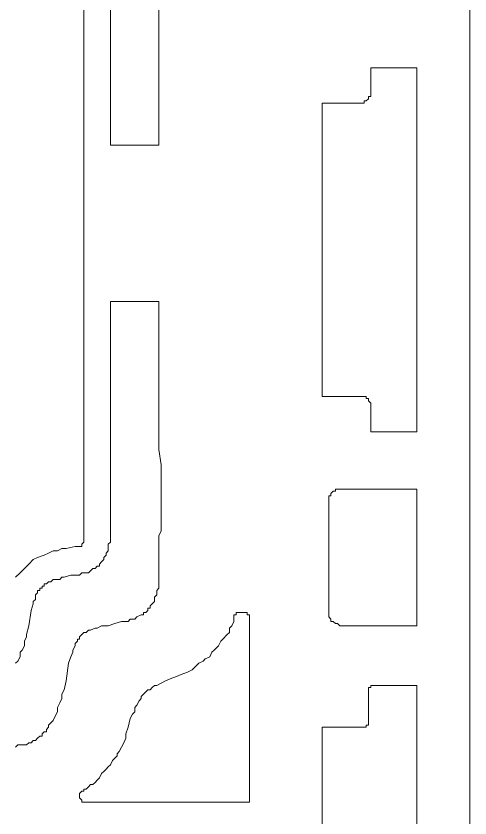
# Model space of a CAD drawing. Extents: x -66030 to 95157, y -13132 to 45879.
# Drawn here: x -55207 to -54403, y 25785 to 27206 of the extents above; entities that cross this region are included whole.
import ezdxf

# ---------------------------------------------------------------- set-up
doc = ezdxf.new("R2010")
doc.units = 0
doc.header["$LTSCALE"] = 100
doc.header["$MEASUREMENT"] = 0
doc.layers.get('0').update_dxf_attribs({"linetype": 'CONTINUOUS'})

msp = doc.modelspace()

# ---------------------------------------------------------------- linework, layer by layer
at = {"lineweight": 0}
for points in [[(-56867.9, 29164.4), (-54403.2, 29164.4), (-54403.2, 24422.6), (-56867.9, 24422.6), (-56867.9, 29164.4)], [(-56867.9, 29164.4), (-54403.2, 29164.4), (-54403.2, 24422.6), (-56867.9, 24422.6), (-56867.9, 29164.4)], [(-54497, 27113.8), (-54579, 27113.8), (-54579, 27113.8), (-54579, 27113.8), (-54579, 27113.8), (-54579, 27113.8), (-54579, 27113.8), (-54579, 27113.8), (-54579, 27113.8), (-54579, 27113.8), (-54579, 27113.8), (-54579, 27113.8), (-54579, 27109.9), (-54579, 27109.9), (-54579, 27109.9), (-54579, 27109.9), (-54579, 27109.9), (-54579, 27109.9), (-54579, 27109.9), (-54579, 27109.9), (-54579, 27109.9), (-54579, 27109.9), (-54579, 27109.9), (-54579, 27109.9), (-54579, 27106), (-54579, 27106), (-54579, 27106), (-54579, 27106), (-54579, 27106), (-54579, 27106), (-54579, 27106), (-54579, 27106), (-54579, 27106), (-54579, 27106), (-54579, 27106), (-54579, 27106), (-54579, 27106), (-54579, 27106), (-54579, 27102.1), (-54579, 27102.1), (-54579, 27102.1), (-54579, 27102.1), (-54579, 27102.1), (-54579, 27102.1), (-54579, 27102.1), (-54579, 27102.1), (-54579, 27102.1), (-54579, 27102.1), (-54579, 27102.1), (-54579, 27102.1), (-54579, 27102.1), (-54579, 27102.1), (-54579, 27098.2), (-54579, 27098.2), (-54579, 27098.2), (-54579, 27098.2), (-54579, 27098.2), (-54579, 27098.2), (-54579, 27098.2), (-54579, 27098.2), (-54579, 27098.2), (-54579, 27098.2), (-54579, 27098.2), (-54579, 27098.2), (-54579, 27098.2), (-54579, 27098.2), (-54579, 27094.3), (-54579, 27094.3), (-54579, 27094.3), (-54579, 27094.3), (-54579, 27094.3), (-54579, 27094.3), (-54579, 27094.3), (-54579, 27094.3), (-54579, 27094.3), (-54579, 27094.3), (-54579, 27094.3), (-54579, 27094.3), (-54579, 27094.3), (-54579, 27094.3), (-54579, 27090.3), (-54579, 27090.3), (-54579, 27090.3), (-54579, 27090.3), (-54579, 27090.3), (-54579, 27090.3), (-54579, 27090.3), (-54579, 27090.3), (-54579, 27090.3), (-54579, 27090.3), (-54579, 27090.3), (-54579, 27090.3), (-54579, 27090.3), (-54579, 27090.3), (-54579, 27086.4), (-54579, 27086.4), (-54579, 27086.4), (-54579, 27086.4), (-54579, 27086.4), (-54579, 27086.4), (-54579, 27086.4), (-54579, 27086.4), (-54579, 27086.4), (-54579, 27086.4), (-54579, 27086.4), (-54579, 27086.4), (-54579, 27082.5), (-54579, 27082.5), (-54579, 27082.5), (-54579, 27082.5), (-54579, 27082.5), (-54579, 27082.5), (-54579, 27082.5), (-54579, 27082.5), (-54579, 27082.5), (-54579, 27082.5), (-54579, 27082.5), (-54579, 27082.5), (-54579, 27082.5), (-54579, 27082.5), (-54579, 27078.6), (-54579, 27078.6), (-54579, 27078.6), (-54579, 27078.6), (-54579, 27078.6), (-54579, 27078.6), (-54579, 27078.6), (-54579, 27078.6), (-54579, 27078.6), (-54579, 27078.6), (-54579, 27078.6), (-54579, 27074.7), (-54579, 27074.7), (-54579, 27074.7), (-54579, 27074.7), (-54579, 27074.7), (-54579, 27070.8), (-54579, 27066.9), (-54579, 27063), (-54582.9, 27063), (-54582.9, 27059.1), (-54582.9, 27059.1), (-54586.8, 27055.2), (-54586.8, 27055.2), (-54586.8, 27055.2), (-54590.7, 27055.2), (-54590.7, 27055.2), (-54590.7, 27055.2), (-54590.7, 27055.2), (-54590.7, 27051.3), (-54590.7, 27051.3), (-54590.7, 27051.3), (-54594.6, 27051.3), (-54594.6, 27051.3), (-54598.5, 27051.3), (-54602.4, 27051.3), (-54664.9, 27051.3), (-54664.9, 27051.3), (-54664.9, 26543.5), (-54664.9, 26531.8), (-54602.4, 26531.8), (-54598.5, 26531.8), (-54594.6, 26531.8), (-54594.6, 26531.8), (-54590.7, 26531.8), (-54590.7, 26531.8), (-54586.8, 26531.8), (-54586.8, 26527.9), (-54582.9, 26527.9), (-54582.9, 26524), (-54582.9, 26524), (-54579, 26520.1), (-54579, 26520.1), (-54579, 26516.2), (-54579, 26512.3), (-54579, 26508.4), (-54579, 26508.4), (-54579, 26469.3), (-54497, 26469.3), (-54497, 27113.8)], [(-54497, 26367.7), (-54629.8, 26367.7), (-54633.7, 26367.7), (-54633.7, 26367.7), (-54637.6, 26367.7), (-54637.6, 26367.7), (-54641.5, 26367.7), (-54641.5, 26363.8), (-54645.4, 26363.8), (-54645.4, 26363.8), (-54649.3, 26359.9), (-54649.3, 26359.9), (-54649.3, 26356), (-54653.2, 26356), (-54653.2, 26352.1), (-54653.2, 26352.1), (-54653.2, 26348.2), (-54653.2, 26344.3), (-54653.2, 26149), (-54653.2, 26149), (-54653.2, 26145.1), (-54653.2, 26141.2), (-54653.2, 26141.2), (-54649.3, 26137.3), (-54649.3, 26137.3), (-54649.3, 26133.4), (-54645.4, 26133.4), (-54645.4, 26133.4), (-54641.5, 26129.5), (-54641.5, 26129.5), (-54637.6, 26129.5), (-54637.6, 26129.5), (-54633.7, 26125.6), (-54633.7, 26125.6), (-54629.8, 26125.6), (-54497, 26125.6), (-54497, 26367.7)], [(-54793.8, 25813.1), (-54965.7, 25813.1), (-55055.5, 25813.1), (-55086.8, 25813.1), (-55090.7, 25813.1), (-55090.7, 25813.1), (-55090.7, 25813.1), (-55090.7, 25817), (-55090.7, 25817), (-55094.6, 25820.9), (-55094.6, 25820.9), (-55094.6, 25824.8), (-55094.6, 25828.7), (-55090.7, 25832.6), (-55090.7, 25832.6), (-55086.8, 25832.6), (-55086.8, 25836.5), (-55082.8, 25836.5), (-55078.9, 25840.4), (-55075, 25844.3), (-55071.1, 25844.3), (-55067.2, 25848.3), (-55063.3, 25852.2), (-55059.4, 25856.1), (-55055.5, 25863.9), (-55051.6, 25867.8), (-55047.7, 25871.7), (-55043.8, 25875.6), (-55039.9, 25879.5), (-55036, 25887.3), (-55032.1, 25891.2), (-55028.2, 25895.1), (-55028.2, 25899), (-55024.3, 25902.9), (-55020.4, 25910.7), (-55016.4, 25918.6), (-55012.5, 25926.4), (-55012.5, 25934.2), (-55008.6, 25945.9), (-55004.7, 25961.5), (-55000.8, 25969.3), (-54996.9, 25973.2), (-54996.9, 25981.1), (-54993, 25985), (-54989.1, 25992.8), (-54985.2, 25996.7), (-54985.2, 26000.6), (-54981.3, 26004.5), (-54977.4, 26008.4), (-54973.5, 26012.3), (-54969.6, 26012.3), (-54965.7, 26016.2), (-54961.8, 26020.1), (-54957.9, 26020.1), (-54950, 26024), (-54942.2, 26027.9), (-54934.4, 26031.8), (-54922.7, 26035.7), (-54914.9, 26039.6), (-54903.2, 26043.6), (-54895.4, 26047.5), (-54891.5, 26051.4), (-54887.6, 26055.3), (-54883.6, 26059.2), (-54875.8, 26063.1), (-54871.9, 26067), (-54864.1, 26070.9), (-54860.2, 26078.7), (-54856.3, 26082.6), (-54848.5, 26090.4), (-54844.6, 26098.2), (-54840.7, 26102.1), (-54832.9, 26110), (-54829, 26113.9), (-54829, 26121.7), (-54825.1, 26125.6), (-54821.1, 26133.4), (-54821.1, 26133.4), (-54821.1, 26137.3), (-54821.1, 26141.2), (-54821.1, 26141.2), (-54821.1, 26145.1), (-54817.2, 26145.1), (-54817.2, 26145.1), (-54817.2, 26145.1), (-54817.2, 26149), (-54813.3, 26149), (-54813.3, 26149), (-54809.4, 26149), (-54809.4, 26149), (-54805.5, 26149), (-54801.6, 26149), (-54801.6, 26149), (-54797.7, 26149), (-54797.7, 26145.1), (-54793.8, 26145.1), (-54793.8, 26145.1), (-54793.8, 25813.1)]]:
    msp.add_lwpolyline(points, close=True, dxfattribs=at)
for points in [[(-55039.9, 27293.5), (-55039.9, 26977.1), (-55039.9, 26977.1), (-54954, 26977.1), (-54954, 27363.8)], [(-55086.8, 27285.6), (-55086.8, 26496.6), (-55086.8, 26461.5), (-55086.8, 26430.2), (-55086.8, 26406.8), (-55086.8, 26387.3), (-55086.8, 26375.6), (-55086.8, 26367.7), (-55086.8, 26356), (-55086.8, 26348.2), (-55086.8, 26289.6), (-55086.8, 26285.7), (-55086.8, 26277.9), (-55086.8, 26274), (-55090.7, 26270.1), (-55090.7, 26270.1), (-55090.7, 26266.2), (-55094.6, 26266.2), (-55102.4, 26266.2), (-55118, 26262.3), (-55125.8, 26262.3), (-55133.6, 26258.4), (-55141.4, 26258.4), (-55149.3, 26254.5), (-55157.1, 26250.6), (-55168.8, 26246.7), (-55176.6, 26242.8), (-55184.4, 26234.9), (-55192.2, 26227.1), (-55200, 26219.3), (-55207.8, 26211.5)], [(-55207.8, 25910.7), (-55203.9, 25914.7), (-55200, 25914.7), (-55196.1, 25914.7), (-55192.2, 25914.7), (-55188.3, 25914.7), (-55184.4, 25918.6), (-55180.5, 25918.6), (-55176.6, 25922.5), (-55172.7, 25922.5), (-55168.8, 25926.4), (-55168.8, 25926.4), (-55164.9, 25930.3), (-55161, 25930.3), (-55161, 25934.2), (-55157.1, 25938.1), (-55153.2, 25938.1), (-55153.2, 25942), (-55149.3, 25945.9), (-55149.3, 25949.8), (-55145.3, 25953.7), (-55141.4, 25957.6), (-55137.5, 25965.4), (-55133.6, 25973.2), (-55133.6, 25981.1), (-55129.7, 25988.9), (-55125.8, 25996.7), (-55125.8, 26004.5), (-55121.9, 26012.3), (-55118, 26027.9), (-55114.1, 26059.2), (-55110.2, 26070.9), (-55106.3, 26078.7), (-55106.3, 26082.6), (-55102.4, 26090.4), (-55102.4, 26094.3), (-55098.5, 26098.2), (-55098.5, 26098.2), (-55098.5, 26102.1), (-55094.6, 26102.1), (-55094.6, 26106), (-55090.7, 26110), (-55090.7, 26110), (-55086.8, 26113.9), (-55082.8, 26113.9), (-55078.9, 26117.8), (-55075, 26117.8), (-55067.2, 26121.7), (-55063.3, 26121.7), (-55055.5, 26125.6), (-55051.6, 26125.6), (-55043.8, 26125.6), (-55032.1, 26129.5), (-55020.4, 26133.4), (-55016.4, 26133.4), (-55008.6, 26133.4), (-55004.7, 26137.3), (-54996.9, 26137.3), (-54993, 26141.2), (-54985.2, 26145.1), (-54985.2, 26145.1), (-54981.3, 26145.1), (-54981.3, 26149), (-54977.4, 26149), (-54973.5, 26152.9), (-54973.5, 26156.8), (-54969.6, 26156.8), (-54969.6, 26160.7), (-54965.7, 26164.6), (-54965.7, 26164.6), (-54961.8, 26168.5), (-54961.8, 26172.4), (-54961.8, 26176.4), (-54957.9, 26180.3), (-54957.9, 26184.2), (-54957.9, 26188.1), (-54954, 26192), (-54954, 26195.9), (-54954, 26203.7), (-54954, 26207.6), (-54954, 26211.5), (-54954, 26219.3), (-54954, 26227.1), (-54954, 26231), (-54954, 26285.7), (-54950, 26293.5), (-54950, 26301.3), (-54950, 26317), (-54950, 26336.5), (-54950, 26359.9), (-54950, 26410.7), (-54954, 26438.1), (-54954, 26473.2), (-54954, 26477.1), (-54954, 26481), (-54954, 26484.9), (-54954, 26488.8), (-54954, 26488.8), (-54954, 26492.7), (-54954, 26699.8), (-54954, 26699.8), (-55039.9, 26699.8), (-55039.9, 26531.8), (-55039.9, 26527.9), (-55039.9, 26527.9), (-55039.9, 26524), (-55039.9, 26520.1), (-55039.9, 26516.2), (-55039.9, 26512.3), (-55039.9, 26484.9), (-55039.9, 26457.6), (-55039.9, 26414.6), (-55039.9, 26395.1), (-55039.9, 26379.5), (-55039.9, 26363.8), (-55039.9, 26352.1), (-55039.9, 26301.3), (-55039.9, 26293.5), (-55039.9, 26281.8), (-55039.9, 26277.9), (-55039.9, 26274), (-55043.8, 26270.1), (-55043.8, 26266.2), (-55043.8, 26262.3), (-55043.8, 26258.4), (-55047.7, 26254.5), (-55047.7, 26250.6), (-55051.6, 26246.7), (-55051.6, 26242.8), (-55055.5, 26238.8), (-55055.5, 26238.8), (-55059.4, 26234.9), (-55059.4, 26234.9), (-55059.4, 26231), (-55063.3, 26231), (-55067.2, 26227.1), (-55071.1, 26227.1), (-55075, 26223.2), (-55078.9, 26219.3), (-55082.8, 26219.3), (-55090.7, 26219.3), (-55094.6, 26215.4), (-55098.5, 26215.4), (-55110.2, 26215.4), (-55121.9, 26211.5), (-55125.8, 26211.5), (-55129.7, 26207.6), (-55137.5, 26207.6), (-55141.4, 26207.6), (-55145.3, 26203.7), (-55149.3, 26203.7), (-55153.2, 26199.8), (-55157.1, 26199.8), (-55157.1, 26195.9), (-55161, 26195.9), (-55161, 26192), (-55164.9, 26192), (-55164.9, 26188.1), (-55168.8, 26188.1), (-55168.8, 26184.2), (-55172.7, 26180.3), (-55172.7, 26172.4), (-55176.6, 26168.5), (-55176.6, 26164.6), (-55180.5, 26152.9), (-55184.4, 26125.6), (-55188.3, 26110), (-55188.3, 26106), (-55192.2, 26098.2), (-55192.2, 26090.4), (-55196.1, 26082.6), (-55200, 26078.7), (-55200, 26070.9), (-55203.9, 26063.1), (-55207.8, 26059.2)], [(-54497, 25293.6), (-54497, 26020.1), (-54497, 26020.1), (-54571.2, 26020.1), (-54575.1, 26020.1), (-54575.1, 26020.1), (-54575.1, 26020.1), (-54579, 26020.1), (-54579, 26020.1), (-54579, 26020.1), (-54579, 26016.2), (-54582.9, 26016.2), (-54582.9, 26012.3), (-54582.9, 26012.3), (-54582.9, 26008.4), (-54582.9, 26004.5), (-54582.9, 26000.6), (-54582.9, 25996.7), (-54582.9, 25992.8), (-54582.9, 25992.8), (-54582.9, 25961.5), (-54582.9, 25957.6), (-54582.9, 25953.7), (-54582.9, 25949.8), (-54582.9, 25949.8), (-54586.8, 25949.8), (-54586.8, 25945.9), (-54586.8, 25945.9), (-54586.8, 25945.9), (-54590.7, 25945.9), (-54590.7, 25945.9), (-54594.6, 25945.9), (-54594.6, 25945.9), (-54602.4, 25945.9), (-54664.9, 25945.9), (-54664.9, 25942), (-54664.9, 25883.4), (-54664.9, 25695.9)]]:
    msp.add_lwpolyline(points, dxfattribs=at)

doc.saveas('drawing.dxf')
